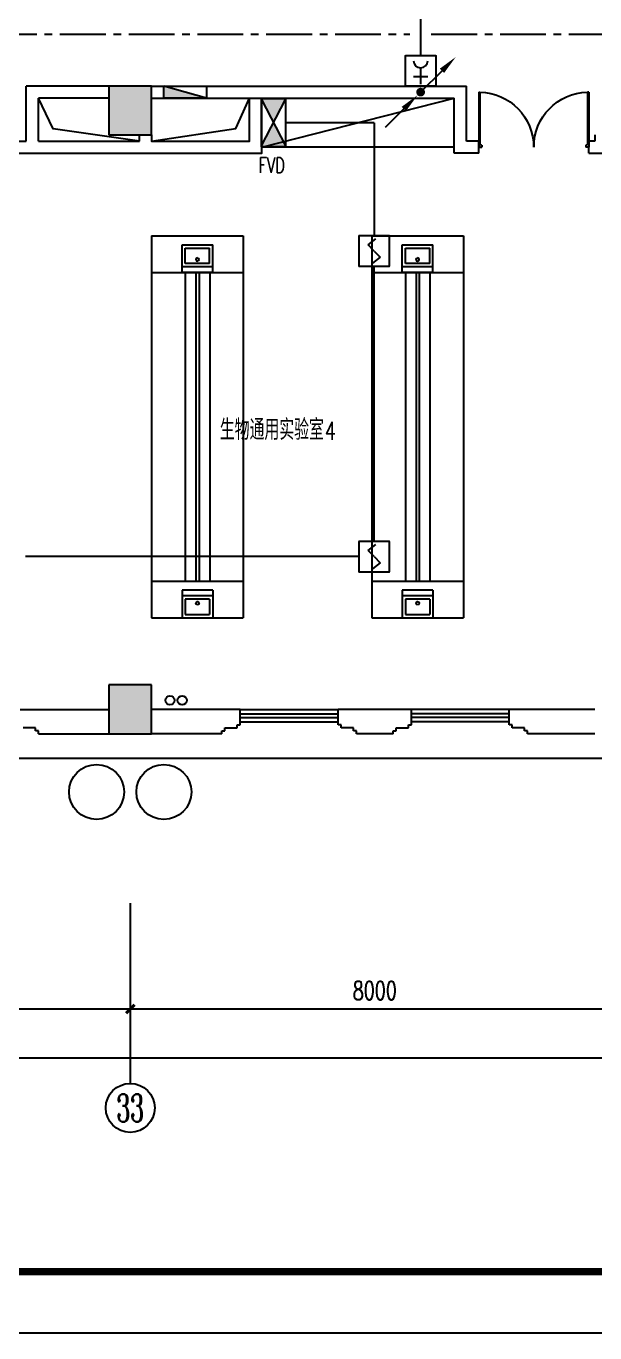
# Model space of a CAD drawing. Extents: x 190999 to 918899, y -200814 to 215286.
# Drawn here: x 618082 to 627385, y 71786 to 93166 of the extents above; entities that cross this region are included whole.
import ezdxf
from ezdxf.enums import TextEntityAlignment as Align

# ---------------------------------------------------------------- set-up
doc = ezdxf.new("R2010")
doc.units = 0
doc.header["$LTSCALE"] = 1000
doc.header["$MEASUREMENT"] = 0
doc.linetypes.add('CENTER2', pattern=[1.125, 0.75, -0.125, 0.125, -0.125])
doc.layers.get('Defpoints').update_dxf_attribs({"color": 1})
for name, color, linetype in [('00-EQUIP', 3, 'Continuous'), ('00-LWIRE', 4, 'Continuous'), ('00-WIRE-4', 6, 'Continuous'), ('A-墙线', 2, 'Continuous'), ('A-外包装修', 250, 'Continuous'), ('A-外窗', 145, 'Continuous'), ('A-家具', 250, 'Continuous'), ('A-门', 167, 'Continuous'), ('AXIS', 3, 'Continuous'), ('AXIS_TEXT', 7, 'Continuous'), ('COLUMN', 2, 'Continuous'), ('EQUIP_消火栓', 1, 'Continuous'), ('PUB_HATCH', 250, 'Continuous'), ('图框', 189, 'Continuous'), ('房间名称', 7, 'Continuous'), ('暖通-风-说明', 3, 'Continuous'), ('洞口线', 165, 'Continuous'), ('雨水管', 151, 'Continuous')]:
    doc.layers.add(name, color=color, linetype=linetype)
doc.styles.add('_TCH_AXIS', font='COMPLEX', dxfattribs={"bigfont": 'GBCBIG'})
doc.styles.add('_TCH_DIM', font='SIMPLEX', dxfattribs={"bigfont": 'GBCBIG'})
doc.styles.add('COMPLEX', font='COMPLEX')
doc.styles.add('DIM_FONT', font='SIMPLEX', dxfattribs={"width": 0.7, "bigfont": 'GBCBIG'})
doc.styles.add('HZ-ZGBZ', font='romanc.shx', dxfattribs={"width": 0.65})
doc.styles.get("Standard").update_dxf_attribs({"font": 'simhei.ttf'})
doc.styles.add('zz-1', font='arial.ttf', dxfattribs={"width": 0.8})
doc.dimstyles.new('DIMN', dxfattribs={"dimtxt": 300, "dimasz": 100, "dimexe": 250, "dimexo": 300, "dimgap": 150, "dimtad": 1, "dimdec": 0, "dimzin": 0, "dimdsep": 46, "dimtxsty": 'DIM_FONT', "dimblk": 'ARCHTICK', "dimcen": 0.09, "dimclrt": 7, "dimazin": 2, "dimtfac": 1, "dimtdec": 0, "dimtix": 1, "dimtmove": 2, "dimatfit": 3, "dimfxl": 0, "dimtolj": 1, "dimtzin": 0, "dimarcsym": 0})

# ---------------------------------------------------------------- blocks, each defined once
blk = doc.blocks.new('TJAD_TK_A0')
at = {"layer": '图框'}
blk.add_line((973, -441.7), (2162, -441.7), dxfattribs=at)
at = {"layer": '图框', "const_width": 1.2}
blk.add_lwpolyline([(2152, -431.7), (2152, 389.3), (998, 389.3), (998, -431.7)], close=True, dxfattribs=at)
blk = doc.blocks.new('m1800')
at = {"layer": 'A-墙线'}
for p, q in [((-900, -100), (-900, 100)), ((900, -100), (900, 100))]:
    blk.add_line(p, q, dxfattribs=at)
at = {"layer": 'A-门'}
for p, q in [((-900, 900), (-900, 0)), ((-900, 900), (-880, 900)), ((-880, 900), (-880, 50)), ((880, 900), (880, 50)), ((900, 900), (880, 900)), ((900, 900), (900, 0)), ((-900, 50), (-870, 50)), ((-900, 0), (-850, 0)), ((-870, 50), (-870, 30)), ((-870, 30), (-850, 30)), ((-850, 30), (-850, 0)), ((850, 30), (850, 0)), ((870, 30), (850, 30)), ((900, 0), (850, 0)), ((870, 50), (870, 30)), ((900, 50), (870, 50))]:
    blk.add_line(p, q, dxfattribs=at)
for centre, start, end in [((-900, 0), 0, 88.7267), ((900, 0), 91.2733, 180)]:
    blk.add_arc(centre, 900, start, end, dxfattribs=at)
blk = doc.blocks.new('$TwtSys$00000434')
for p, q in [((-0.5, 0.5), (-0.5, -0.5)), ((-0.5, -0.5), (0.5, 0.5)), ((0.5, 0.5), (-0.5, 0.5)), ((0.5, -0.5), (0.5, 0.5)), ((-0.5, -0.5), (0.5, -0.5))]:
    blk.add_line(p, q)
blk.add_solid([(0.5, -0.5), (0.5, 0.5), (-0.5, -0.5)])
blk = doc.blocks.new('_ArchTick')
at = {"const_width": 0.5}
blk.add_lwpolyline([(-0.7, -0.7), (0.7, 0.7)], dxfattribs=at)
blk = doc.blocks.new('*D257')
at = {"layer": 'AXIS', "color": 0, "lineweight": -2}
for p, q in [((619785, 78486), (619785, 76836)), ((627785, 78486), (627785, 76836)), ((619785, 77086), (627785, 77086))]:
    blk.add_line(p, q, dxfattribs=at)
at = {"layer": 'Defpoints', "color": 0}
for p in [(619785, 78786), (627785, 78786), (627785, 77086)]:
    blk.add_point(p, dxfattribs=at)
at = {"layer": 'AXIS', "color": 0, "lineweight": -2, "xscale": 100, "yscale": 100, "zscale": 100, "rotation": 180}
blk.add_blockref('_ArchTick', (619785, 77086), dxfattribs=at)
at = {"layer": 'AXIS', "color": 0, "lineweight": -2, "xscale": 100, "yscale": 100, "zscale": 100}
blk.add_blockref('_ArchTick', (627785, 77086), dxfattribs=at)
at = {"layer": 'AXIS', "color": 7, "insert": (623785, 77386), "char_height": 300, "attachment_point": 5, "style": 'DIM_FONT'}
blk.add_mtext('\\A1;8000', dxfattribs=at)
blk = doc.blocks.new('*D258')
at = {"layer": 'AXIS', "color": 0, "lineweight": -2}
for p, q in [((611785, 78486), (611785, 76836)), ((619785, 78486), (619785, 76836)), ((611785, 77086), (619785, 77086))]:
    blk.add_line(p, q, dxfattribs=at)
at = {"layer": 'Defpoints', "color": 0}
for p in [(611785, 78786), (619785, 78786), (619785, 77086)]:
    blk.add_point(p, dxfattribs=at)
at = {"layer": 'AXIS', "color": 0, "lineweight": -2, "xscale": 100, "yscale": 100, "zscale": 100, "rotation": 180}
blk.add_blockref('_ArchTick', (611785, 77086), dxfattribs=at)
at = {"layer": 'AXIS', "color": 0, "lineweight": -2, "xscale": 100, "yscale": 100, "zscale": 100}
blk.add_blockref('_ArchTick', (619785, 77086), dxfattribs=at)
at = {"layer": 'AXIS', "color": 7, "insert": (615785, 77386), "char_height": 300, "attachment_point": 5, "style": 'DIM_FONT'}
blk.add_mtext('\\A1;8000', dxfattribs=at)
blk = doc.blocks.new('*D266')
at = {"layer": 'AXIS', "color": 0, "lineweight": -2}
for p, q in [((564785, 78486), (564785, 76036)), ((638085, 78486), (638085, 76036)), ((564785, 76286), (638085, 76286))]:
    blk.add_line(p, q, dxfattribs=at)
at = {"layer": 'Defpoints', "color": 0}
for p in [(564785, 78786), (638085, 78786), (638085, 76286)]:
    blk.add_point(p, dxfattribs=at)
at = {"layer": 'AXIS', "color": 0, "lineweight": -2, "xscale": 100, "yscale": 100, "zscale": 100, "rotation": 180}
blk.add_blockref('_ArchTick', (564785, 76286), dxfattribs=at)
at = {"layer": 'AXIS', "color": 0, "lineweight": -2, "xscale": 100, "yscale": 100, "zscale": 100}
blk.add_blockref('_ArchTick', (638085, 76286), dxfattribs=at)
at = {"layer": 'AXIS', "color": 7, "insert": (601435, 76586), "char_height": 300, "attachment_point": 5, "style": 'DIM_FONT'}
blk.add_mtext('\\A1;73300', dxfattribs=at)
blk = doc.blocks.new('_AXISO')
blk.add_circle((0, 0), 0.5)
at = {"layer": 'AXIS_TEXT', "style": 'COMPLEX', "width": 1.041667}
blk.add_attdef('A', text='', height=0.56, dxfattribs=at).set_placement((-0.25, -0.28), (0.25, -0.28), align=Align.FIT)
blk = doc.blocks.new('$plan$00001609')
at = {"linetype": 'Continuous'}
for p, q in [((0, -251), (0, 251)), ((0, 251), (450, 251)), ((93, -251), (93, 251)), ((450, 251), (450, -251)), ((146, -199), (146, 199)), ((146, 199), (397, 199)), ((397, 199), (397, -199)), ((146, -199), (397, -199)), ((0, -251), (450, -251))]:
    blk.add_line(p, q, dxfattribs=at)
blk.add_line((238, 2), (238, 0))
blk.add_arc((212, 0), 26, 4.716, 0, dxfattribs=at)
at = {"style": 'zz-1'}
for tag in ['YSIZE', 'XSIZE']:
    blk.add_attdef(tag, (0, 0), '', height=0.5, dxfattribs=at)
blk = doc.blocks.new('_LINKPT1')
at = {"color": 0}
blk.add_line((0, 0), (0, 0), dxfattribs=at)
blk = doc.blocks.new('3S1KCGW2')
for p, q in [((0.5, 0.5), (-0.5, 0.5)), ((-0.5, 0.5), (-0.5, -0.5)), ((0.5, -0.5), (0.5, 0.5)), ((-0.2, 0.2), (0.05, 0.4)), ((0, 0), (-0.2, 0.2)), ((0, 0), (0.2, -0.2)), ((0.2, -0.2), (-0.05, -0.4)), ((-0.5, -0.5), (0.5, -0.5))]:
    blk.add_line(p, q)
at = {"const_width": 0.04, "flags": 128}
blk.add_lwpolyline([(-0.5, -0.5), (-0.5, 0.5), (0.5, 0.5), (0.5, -0.5)], close=True, dxfattribs=at)
at = {"xscale": 0.002, "yscale": 0.002, "zscale": 0.002}
for p in [(0, 0.5), (-0.5, 0), (0.5, 0), (0, -0.5)]:
    blk.add_blockref('_LINKPT1', p, dxfattribs=at)
at = {"flags": 9}
blk.add_attdef('A', (0, 0), '', height=0.00002, dxfattribs=at)
blk = doc.blocks.new('6H2KALM6')
for p, q in [((-0.78, 0.4), (0.78, -0.4)), ((0.78, 0.4), (-0.78, -0.4)), ((0.78, 0.4), (-0.78, 0.4)), ((-0.78, 0.4), (-0.78, -0.4)), ((0.78, -0.4), (0.78, 0.4)), ((-0.78, -0.4), (0.78, -0.4))]:
    blk.add_line(p, q)
at = {"const_width": 0.04}
blk.add_lwpolyline([(-0.78, 0.4), (-0.78, -0.4), (0.78, -0.4), (0.78, 0.4)], close=True, dxfattribs=at)
for points in [[(-0.78, 0.4), (0, 0), (-0.78, -0.4)], [(0.78, 0.4), (0, 0), (0.78, -0.4)]]:
    blk.add_solid(points)
at = {"xscale": 0.002, "yscale": 0.002, "zscale": 0.002}
for p in [(-0.78, 0), (0, 0.4), (0.78, 0), (0, -0.4)]:
    blk.add_blockref('_LINKPT1', p, dxfattribs=at)
at = {"flags": 9}
blk.add_attdef('A', (0, 0), '', height=0.00002, dxfattribs=at)
blk = doc.blocks.new('J62IR8YJ')
for p, q in [((-0.5, 1), (0.5, 1)), ((-0.5, 0), (-0.5, 1)), ((0.5, 1), (0.5, 0)), ((0, 0.598), (0, 0.06)), ((0.5, 0), (-0.5, 0)), ((-0.231, 0.312), (0.231, 0.312))]:
    blk.add_line(p, q)
at = {"const_width": 0.04, "flags": 128}
blk.add_lwpolyline([(-0.5, 0), (-0.5, 1), (0.5, 1), (0.5, 0)], close=True, dxfattribs=at)
blk.add_arc((0, 0.829), 0.231, 180, 0)
at = {"xscale": 0.002, "yscale": 0.00200000000000955, "zscale": 0.002}
for p in [(0, 1), (-0.5, 0.5), (0.5, 0.5), (0, 0)]:
    blk.add_blockref('_LINKPT1', p, dxfattribs=at)
at = {"flags": 9}
blk.add_attdef('A', (0, 0), '', height=0.00002, dxfattribs=at)
blk = doc.blocks.new('_WRLD10L')
for p, q in [((1.15, 1.15), (0.55, 0.55)), ((0.104, 0.104), (0.104, 0.104)), ((-0.104, -0.104), (-0.104, -0.104))]:
    blk.add_line(p, q)
at = {"const_width": 0.142}
blk.add_lwpolyline([(-0.071, 0, 1), (0.071, 0, 1)], format="xyb", close=True, dxfattribs=at)
blk.add_solid([(0.62, 0.48), (0.48, 0.62), (0.1, 0.1)])
at = {"width": 0.8, "flags": 9}
blk.add_attdef('A', (0, 0), '', height=0.00002, dxfattribs=at)
blk = doc.blocks.new('_WRLD1L')
for p, q in [((0.7, 0.7), (0, 0)), ((0.104, 0.104), (0.104, 0.104)), ((-0.104, -0.104), (-0.104, -0.104))]:
    blk.add_line(p, q)
at = {"const_width": 0.142}
blk.add_lwpolyline([(-0.071, 0, 1), (0.071, 0, 1)], format="xyb", close=True, dxfattribs=at)
blk.add_solid([(0.63, 0.77), (0.77, 0.63), (1.15, 1.15)])
at = {"width": 0.8, "flags": 9}
blk.add_attdef('A', (0, 0), '', height=0.00002, dxfattribs=at)

msp = doc.modelspace()

# ---------------------------------------------------------------- hatches: boundary and pattern name
at = {"layer": 'PUB_HATCH'}
for points in [[(619434.6, 91386.5), (620134.6, 91386.5), (620134.6, 92186.5), (619434.6, 92186.5)], [(619434.6, 81586.5), (620134.6, 81586.5), (620134.6, 82386.5), (619434.6, 82386.5)]]:
    msp.add_hatch(color=256, dxfattribs=at).paths.add_polyline_path(points)

# ---------------------------------------------------------------- linework, layer by layer
at = {"layer": '00-WIRE-4'}
for p, q in [((624534.6, 93636.5), (624534.6, 92686.5)), ((623774.4, 91586.5), (622328.1, 91586.5)), ((623774.4, 91586.5), (623774.4, 89736.5)), ((623774.4, 84736.5), (623774.4, 89236.5)), ((623524.4, 84486.5), (618069.4, 84486.5))]:
    msp.add_line(p, q, dxfattribs=at)
at = {"layer": '00-WIRE-4', "linetype": 'CENTER2'}
for p, q in [((610759.6, 93036.5), (624359.6, 93036.5)), ((624709.6, 93036.5), (632959.6, 93036.5))]:
    msp.add_line(p, q, dxfattribs=at)
at = {"layer": 'A-墙线'}
for p, q in [((618084.6, 91286.5), (618084.6, 92186.5)), ((619434.6, 92186.5), (618084.6, 92186.5)), ((620134.6, 92186.5), (625284.6, 92186.5)), ((625284.6, 91286.5), (625284.6, 92186.5)), ((618284.6, 91286.5), (618284.6, 91986.5)), ((619434.6, 91986.5), (618284.6, 91986.5)), ((620134.6, 91986.5), (625084.6, 91986.5)), ((625084.6, 91086.5), (625084.6, 91986.5)), ((619934.6, 91286.5), (619934.6, 91386.5)), ((627384.6, 91386.5), (627384.6, 91286.5)), ((617884.6, 91286.5), (618084.6, 91286.5)), ((617884.6, 91086.5), (620134.6, 91086.5)), ((618284.6, 91286.5), (619934.6, 91286.5)), ((625484.6, 91086.5), (625084.6, 91086.5)), ((625484.6, 91286.5), (625284.6, 91286.5)), ((627384.6, 91286.5), (627284.6, 91286.5)), ((627284.6, 91086.5), (627884.6, 91086.5)), ((617984.6, 81986.5), (619434.6, 81986.5)), ((621584.6, 81986.5), (620134.6, 81986.5)), ((621584.6, 81736.5), (621584.6, 81986.5)), ((624384.6, 81986.5), (623184.6, 81986.5)), ((623184.6, 81736.5), (623184.6, 81986.5)), ((624384.6, 81736.5), (624384.6, 81986.5)), ((627384.6, 81986.5), (625984.6, 81986.5)), ((625984.6, 81736.5), (625984.6, 81986.5)), ((618234.6, 81686.5), (618034.6, 81686.5)), ((618234.6, 81636.5), (618234.6, 81686.5)), ((621334.6, 81636.5), (621334.6, 81686.5)), ((621334.6, 81686.5), (621534.6, 81686.5)), ((621534.6, 81736.5), (621584.6, 81736.5)), ((621534.6, 81686.5), (621534.6, 81736.5)), ((623234.6, 81736.5), (623184.6, 81736.5)), ((623234.6, 81686.5), (623234.6, 81736.5)), ((623434.6, 81686.5), (623234.6, 81686.5)), ((623434.6, 81636.5), (623434.6, 81686.5)), ((624134.6, 81636.5), (624134.6, 81686.5)), ((624134.6, 81686.5), (624334.6, 81686.5)), ((624334.6, 81736.5), (624384.6, 81736.5)), ((624334.6, 81686.5), (624334.6, 81736.5)), ((626034.6, 81736.5), (625984.6, 81736.5)), ((626034.6, 81686.5), (626034.6, 81736.5)), ((626234.6, 81686.5), (626034.6, 81686.5)), ((626234.6, 81636.5), (626234.6, 81686.5)), ((618284.6, 81636.5), (618234.6, 81636.5)), ((618284.6, 81586.5), (618284.6, 81636.5)), ((618284.6, 81586.5), (619434.6, 81586.5)), ((621284.6, 81586.5), (620134.6, 81586.5)), ((621284.6, 81586.5), (621284.6, 81636.5)), ((621284.6, 81636.5), (621334.6, 81636.5)), ((623484.6, 81636.5), (623434.6, 81636.5)), ((623484.6, 81586.5), (623484.6, 81636.5)), ((624084.6, 81586.5), (623484.6, 81586.5)), ((624084.6, 81586.5), (624084.6, 81636.5)), ((624084.6, 81636.5), (624134.6, 81636.5)), ((626284.6, 81636.5), (626234.6, 81636.5)), ((626284.6, 81586.5), (626284.6, 81636.5)), ((627384.6, 81586.5), (626284.6, 81586.5))]:
    msp.add_line(p, q, dxfattribs=at)
for points in [[(620134.6, 91086.5), (621934.6, 91086.5), (621934.6, 91986.5)], [(620134.6, 91386.5), (620134.6, 91286.5), (621734.6, 91286.5), (621734.6, 91986.5)]]:
    msp.add_lwpolyline(points, dxfattribs=at)
at = {"layer": 'A-外包装修'}
msp.add_line((628484.6, 81186.5), (563784.6, 81186.5), dxfattribs=at)
for centre in [(619234.6, 80636.5), (620334.6, 80636.5)]:
    msp.add_circle(centre, 450, dxfattribs=at)
at = {"layer": 'A-外窗'}
for p, q in [((621584.6, 81986.5), (623184.6, 81986.5)), ((621584.6, 81916.5), (623184.6, 81916.5)), ((625984.6, 81986.5), (624384.6, 81986.5)), ((625984.6, 81916.5), (624384.6, 81916.5)), ((621584.6, 81856.5), (623184.6, 81856.5)), ((621584.6, 81786.5), (623184.6, 81786.5)), ((625984.6, 81856.5), (624384.6, 81856.5)), ((625984.6, 81786.5), (624384.6, 81786.5))]:
    msp.add_line(p, q, dxfattribs=at)
at = {"layer": 'A-家具'}
for p, q in [((621934.6, 91186.5), (625084.6, 91986.5)), ((625084.6, 91186.5), (621934.6, 91186.5)), ((620134.6, 89736.5), (620134.6, 83486.5)), ((620134.6, 89736.5), (621634.6, 89736.5)), ((621634.6, 89736.5), (621634.6, 83486.5)), ((623734.6, 89736.5), (623734.6, 83486.5)), ((623734.6, 89736.5), (625234.6, 89736.5)), ((625234.6, 89736.5), (625234.6, 83486.5)), ((620134.6, 89136.5), (621634.6, 89136.5)), ((620684.6, 89136.5), (620684.6, 84086.5)), ((620859.6, 89136.5), (620859.6, 84086.5)), ((620909.6, 89136.5), (620909.6, 84086.5)), ((621084.6, 89136.5), (621084.6, 84086.5)), ((623734.6, 89136.5), (625234.6, 89136.5)), ((624284.6, 89136.5), (624284.6, 84086.5)), ((624459.6, 89136.5), (624459.6, 84086.5)), ((624509.6, 89136.5), (624509.6, 84086.5)), ((624684.6, 89136.5), (624684.6, 84086.5)), ((620134.6, 84086.5), (621634.6, 84086.5)), ((623734.6, 84086.5), (625234.6, 84086.5)), ((620134.6, 83486.5), (621634.6, 83486.5)), ((623734.6, 83486.5), (625234.6, 83486.5))]:
    msp.add_line(p, q, dxfattribs=at)
at = {"layer": 'AXIS'}
msp.add_line((619784.6, 78816.5), (619784.6, 75867.4), dxfattribs=at)
at = {"layer": 'COLUMN'}
for p, q in [((620134.6, 92186.5), (619434.6, 92186.5)), ((619434.6, 92186.5), (619434.6, 91386.5)), ((620134.6, 91386.5), (620134.6, 92186.5)), ((619434.6, 91386.5), (620134.6, 91386.5)), ((620134.6, 82386.5), (619434.6, 82386.5)), ((619434.6, 82386.5), (619434.6, 81586.5)), ((620134.6, 81586.5), (620134.6, 82386.5)), ((619434.6, 81586.5), (620134.6, 81586.5))]:
    msp.add_line(p, q, dxfattribs=at)
at = {"layer": '洞口线', "ltscale": 2}
for points in [[(619934.6, 91286.5), (618526.6, 91485), (618284.6, 91986.5)], [(620134.6, 91286.5), (621509.6, 91493.9), (621734.6, 91986.5)]]:
    msp.add_lwpolyline(points, dxfattribs=at)
at = {"layer": '雨水管'}
for centre in [(620434.6, 82136.5), (620634.6, 82136.5)]:
    msp.add_circle(centre, 75, dxfattribs=at)

# ---------------------------------------------------------------- block references
at = {"layer": '00-EQUIP', "xscale": 500, "yscale": 500, "zscale": 500}
for name, p in [('J62IR8YJ', (624534.6, 92186.5)), ('3S1KCGW2', (623774.4, 89486.5)), ('3S1KCGW2', (623774.4, 84486.5))]:
    msp.add_blockref(name, p, dxfattribs=at)
at = {"layer": '00-EQUIP', "xscale": 500, "yscale": 500, "zscale": 500, "rotation": 90}
msp.add_blockref('6H2KALM6', (622128.1, 91586.5), dxfattribs=at)
at = {"layer": '00-LWIRE', "xscale": 500, "yscale": 500, "zscale": 500}
msp.add_blockref('_WRLD1L', (624534.6, 92086.5), dxfattribs=at)
at = {"layer": '00-LWIRE', "xscale": 500, "yscale": 500, "zscale": 500, "rotation": 180}
msp.add_blockref('_WRLD10L', (624534.6, 92086.5), dxfattribs=at)
at = {"layer": 'A-家具', "rotation": 90}
for p in [(620884.6, 89136.5), (624484.6, 89136.5)]:
    msp.add_blockref('$plan$00001609', p, dxfattribs=at)
at = {"layer": 'A-家具', "yscale": -1, "rotation": 270}
for p in [(620884.6, 83936.5), (624484.6, 83936.5)]:
    msp.add_blockref('$plan$00001609', p, dxfattribs=at)
at = {"layer": 'A-门', "xscale": -1}
msp.add_blockref('m1800', (626384.6, 91186.5), dxfattribs=at)
at = {"layer": 'AXIS'}
ref = msp.add_blockref('_AXISO', (619784.6, 75467.4), dxfattribs=dict(at, xscale=800, yscale=800, zscale=800))
ref.add_attrib('A', '33', dxfattribs={"layer": 'AXIS_TEXT', "height": 452.55, "style": '_TCH_AXIS', "width": 0.636364}).set_placement((619558.3, 75241.1), (620010.9, 75241.1), align=Align.FIT)
at = {"layer": 'EQUIP_消火栓', "xscale": -700, "yscale": 200, "zscale": 700}
msp.add_blockref('$TwtSys$00000434', (620684.6, 92086.5), dxfattribs=at)
at = {"layer": '图框', "xscale": 100, "yscale": 100, "zscale": 100}
msp.add_blockref('TJAD_TK_A0', (450398.6, 115956.8), dxfattribs=at)

# ---------------------------------------------------------------- texts
at = {"layer": '房间名称', "style": '_TCH_DIM'}
msp.add_text('生物通用实验室', height=337.59, dxfattribs=at).set_placement((621250.5, 86395.2))
at = {"layer": '房间名称', "style": '_TCH_DIM', "width": 0.705882}
msp.add_text('4', height=297.5, dxfattribs=at).set_placement((622970.7, 86395.2))
at = {"layer": '暖通-风-说明', "style": 'HZ-ZGBZ', "width": 0.7}
msp.add_text('FVD', height=250, dxfattribs=at).set_placement((621886.6, 90764.6))

# ---------------------------------------------------------------- dimensions: what is measured, and where the dimension line sits
at = {"layer": 'AXIS'}
for p1, p2, distance, picture, middle in [((564784.6, 78786.5), (638084.6, 78786.5), -2500, '*D266', (601434.6, 76586.5)), ((611784.6, 78786.5), (619784.6, 78786.5), -1700, '*D258', (615784.6, 77386.5)), ((619784.6, 78786.5), (627784.6, 78786.5), -1700, '*D257', (623784.6, 77386.5))]:
    dim = msp.add_aligned_dim(p1=p1, p2=p2, distance=distance, dimstyle='DIMN', dxfattribs=at)
    dim.commit()
    dim.dimension.update_dxf_attribs({"geometry": picture, "text_midpoint": middle})

doc.saveas('drawing.dxf')
